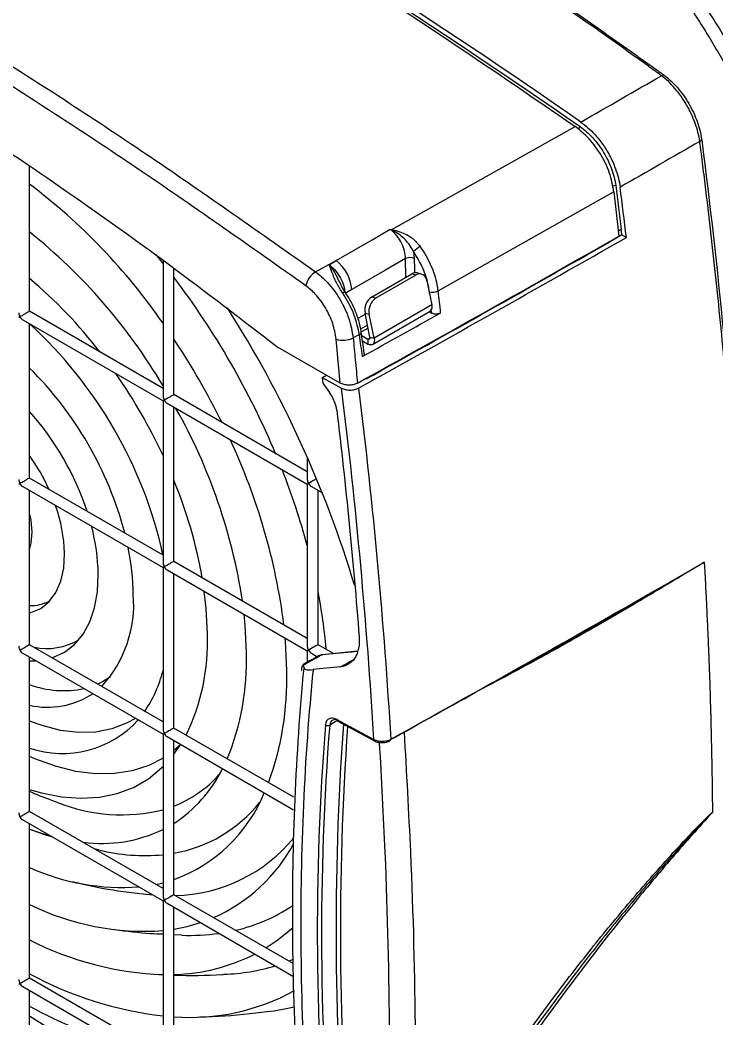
# Model space of a CAD drawing. Extents: x 14.8 to 109.8, y 1.6 to 86.6.
# Drawn here: x 73.528 to 76.94, y 64.996 to 69.885 of the extents above; entities that cross this region are included whole.
import ezdxf

# ---------------------------------------------------------------- set-up
doc = ezdxf.new("R2010")
doc.units = 0
doc.header["$MEASUREMENT"] = 0
doc.layers.add('OBJECT', color=7, linetype='CONTINUOUS')

msp = doc.modelspace()

# ---------------------------------------------------------------- linework, layer by layer
at = {"layer": 'OBJECT'}
for p, q in [((75.3513, 68.8588), (76.2488, 69.364)), ((76.2735, 69.3628), (76.2635, 69.3513)), ((73.575, 68.458), (73.575, 69.1683)), ((76.4391, 69.0433), (75.5763, 68.5572)), ((76.4478, 69.0749), (76.4324, 69.0713)), ((76.4391, 69.0433), (76.4633, 68.8264)), ((76.4599, 68.8566), (76.4751, 68.8591)), ((76.4751, 68.8591), (76.4606, 68.8507)), ((76.4366, 68.8087), (76.417, 68.7974)), ((76.4783, 68.8328), (76.4366, 68.8087)), ((76.4783, 68.8328), (76.5004, 68.8205)), ((75.4566, 68.7512), (75.4606, 68.7169)), ((74.2292, 68.6931), (74.1949, 68.7356)), ((74.2292, 68.7081), (74.2292, 68.0423)), ((74.9767, 68.6517), (75.0771, 68.707)), ((75.0428, 68.6866), (75.0771, 68.707)), ((75.4195, 68.6248), (75.4182, 68.7165)), ((74.2821, 68.0498), (74.2821, 68.6694)), ((75.2509, 68.5275), (75.4489, 68.6417)), ((75.2714, 68.522), (75.4694, 68.6363)), ((75.4489, 68.6417), (75.4694, 68.6363)), ((75.4959, 68.6406), (75.4754, 68.646)), ((75.5228, 68.6071), (75.5468, 68.4896)), ((75.1547, 68.5644), (75.1218, 68.5454)), ((75.5354, 68.5452), (75.5345, 68.5539)), ((75.2714, 68.522), (75.2509, 68.5275)), ((74.2292, 68.0803), (73.575, 68.458)), ((75.2557, 68.2956), (75.5386, 68.4589)), ((75.5468, 68.4896), (75.264, 68.3263)), ((75.5343, 68.4564), (75.546, 68.4496)), ((75.546, 68.4496), (75.5442, 68.4656)), ((73.5421, 68.4159), (74.2292, 68.0192)), ((75.2207, 68.4429), (75.1846, 68.4232)), ((75.2194, 68.4493), (75.2399, 68.4438)), ((75.2435, 68.3318), (75.2194, 68.4493)), ((75.264, 68.3263), (75.2399, 68.4438)), ((73.575, 67.6414), (73.575, 68.3969)), ((75.2316, 68.3897), (75.1978, 68.3701)), ((75.2344, 68.3761), (75.2014, 68.357)), ((75.0982, 68.1067), (75.0779, 68.3216)), ((75.1915, 68.3442), (75.1611, 68.3275)), ((75.2032, 68.3396), (75.2332, 68.3223)), ((75.2071, 68.3129), (75.2332, 68.2978)), ((75.2332, 68.3223), (75.2438, 68.3284)), ((75.2332, 68.3223), (75.2332, 68.2978)), ((75.2435, 68.3318), (75.264, 68.3263)), ((75.0982, 68.1067), (74.7931, 68.2813)), ((75.0087, 68.1333), (75.0118, 68.1066)), ((75.0087, 68.1333), (75.1044, 68.0817)), ((75.2243, 68.1266), (75.2218, 68.128)), ((74.2292, 68.0192), (74.2292, 67.2258)), ((74.9363, 67.6721), (74.2821, 68.0498)), ((74.2492, 68.0077), (74.9363, 67.611)), ((74.2821, 67.2332), (74.2821, 67.9887)), ((74.9363, 67.7432), (74.9363, 67.6341)), ((74.2292, 67.2638), (73.575, 67.6414)), ((73.5421, 67.5993), (74.2292, 67.2027)), ((73.575, 66.8249), (73.575, 67.5803)), ((74.9363, 67.611), (74.9363, 66.8176)), ((74.9563, 67.5995), (75.0101, 67.5684)), ((74.9892, 66.825), (74.9892, 67.5804)), ((74.9363, 66.8556), (74.2821, 67.2332)), ((74.2292, 67.2027), (74.2292, 66.4092)), ((74.2492, 67.1911), (74.9363, 66.7945)), ((74.2821, 66.4167), (74.2821, 67.1721)), ((74.2292, 66.4472), (73.575, 66.8249)), ((74.9363, 66.7945), (74.9363, 66.7387)), ((75.0653, 66.7811), (74.9892, 66.825)), ((75.1831, 66.7926), (75.0102, 66.7757)), ((73.5421, 66.7828), (74.2292, 66.3861)), ((73.575, 66.0083), (73.575, 66.7638)), ((73.575, 66.7466), (73.6047, 66.7466)), ((74.9563, 66.7829), (74.9852, 66.7662)), ((75.0065, 66.7745), (74.992, 66.7697)), ((74.9162, 66.7235), (74.9206, 66.7099)), ((75.0867, 66.4545), (75.0464, 66.4312)), ((75.0803, 66.4585), (75.2625, 66.3604)), ((75.0834, 66.4517), (75.2657, 66.3536)), ((74.8702, 66.0772), (74.2821, 66.4167)), ((74.2292, 66.3861), (74.2292, 65.5927)), ((74.2492, 66.3746), (74.8693, 66.0166)), ((74.2821, 65.6001), (74.2821, 66.3556)), ((74.2292, 65.6307), (73.575, 66.0083)), ((73.5421, 65.9662), (74.2292, 65.5696)), ((73.575, 65.1918), (73.575, 65.9472)), ((73.8898, 65.8266), (73.9136, 65.821)), ((74.1942, 65.6509), (74.2292, 65.659)), ((74.2292, 65.5696), (74.2292, 64.7761)), ((74.8672, 65.2624), (74.2821, 65.6001)), ((74.2492, 65.558), (74.8691, 65.2002)), ((74.2821, 64.7836), (74.2821, 65.539)), ((74.2821, 65.4051), (74.3199, 65.4033)), ((74.8677, 65.2827), (74.8466, 65.2743)), ((74.2292, 64.8141), (73.575, 65.1918)), ((74.1991, 65.2105), (74.2292, 65.2092)), ((73.5421, 65.1497), (74.2292, 64.753)), ((73.575, 64.5475), (73.575, 65.1307)), ((73.6594, 64.9517), (73.575, 65.0056))]:
    msp.add_line(p, q, dxfattribs=at)
at = {"layer": 'OBJECT', "flags": 128}
for points in [[(75.0771, 68.707), (75.2539, 68.809), (75.3424, 68.8601)], [(75.4182, 68.7165), (75.3163, 68.6577), (75.1547, 68.5644)], [(75.4606, 68.7169), (75.4613, 68.6667), (75.4616, 68.6459)], [(75.1221, 68.5519), (75.1221, 68.5519), (75.1221, 68.5518)], [(75.1915, 68.3442), (75.1953, 68.3469), (75.1982, 68.3497), (75.2001, 68.3527), (75.2007, 68.3557), (75.2007, 68.357)], [(75.2435, 68.3318), (75.2438, 68.3288), (75.2436, 68.3262), (75.2429, 68.3239), (75.2416, 68.3222), (75.24, 68.3212), (75.2379, 68.3209), (75.2356, 68.3212), (75.2332, 68.3223)], [(75.264, 68.3263), (75.265, 68.3174), (75.2644, 68.3094), (75.2622, 68.3027), (75.2585, 68.2976), (75.2534, 68.2945), (75.2473, 68.2935), (75.2405, 68.2946), (75.2332, 68.2978)], [(75.0087, 68.1333), (75.0226, 68.141), (75.0306, 68.1454)], [(75.0118, 68.1066), (75.0161, 68.1007), (75.045, 68.0609)], [(73.588, 67.3758), (73.5826, 67.4345), (73.575, 67.4699)], [(73.575, 67.2903), (73.5837, 67.3226), (73.588, 67.3758)], [(73.575, 66.9803), (73.5813, 66.9819), (73.6298, 67.0029), (73.671, 67.0362), (73.7041, 67.0809), (73.728, 67.1361), (73.7424, 67.2004), (73.7467, 67.2721)], [(73.6861, 66.7607), (73.6889, 66.7616), (73.7457, 66.7877), (73.7953, 66.8259), (73.837, 66.8757), (73.8699, 66.9361), (73.8936, 67.0061), (73.9077, 67.0846), (73.9118, 67.1702)], [(74.4469, 66.8786), (74.4408, 67.002), (74.4315, 67.0859)], [(74.6382, 66.7869), (74.632, 66.9199), (74.6269, 66.9741)], [(74.8356, 66.6983), (74.8293, 66.8415), (74.8279, 66.8576)], [(75.1827, 66.7918), (75.1524, 66.7888), (75.0065, 66.7745)], [(75.0065, 66.7745), (75.0086, 66.7754), (75.0102, 66.7757)], [(75.0996, 66.7169), (74.9795, 66.7042), (74.9649, 66.7027)], [(73.9723, 66.6682), (73.9322, 66.643), (73.9094, 66.6318)], [(74.0941, 66.4641), (74.0509, 66.4399), (73.978, 66.4122), (73.8992, 66.3971), (73.8153, 66.3948), (73.7273, 66.4053), (73.6361, 66.4284), (73.575, 66.4503)], [(74.3164, 66.3364), (74.303, 66.324), (74.2821, 66.3063)], [(74.2821, 66.2873), (74.2826, 66.2879), (74.3152, 66.3346)], [(74.2292, 66.269), (74.1602, 66.2336), (74.0786, 66.207), (73.9913, 66.1932), (73.8989, 66.1923), (73.8025, 66.2043), (73.7029, 66.229), (73.601, 66.2664), (73.575, 66.2778)], [(73.575, 66.1161), (73.6328, 66.0993), (73.7316, 66.0795), (73.827, 66.0723), (73.9181, 66.0777), (74.004, 66.0956), (74.0842, 66.1259), (74.1577, 66.1684), (74.2241, 66.2225), (74.2292, 66.2275)], [(73.575, 65.9209), (73.5897, 65.9155), (73.679, 65.8872)], [(74.1806, 65.5976), (74.1448, 65.6007), (74.118, 65.6038)], [(74.7335, 65.3396), (74.7871, 65.3752), (74.8653, 65.4385)]]:
    msp.add_lwpolyline(points, dxfattribs=at)
at = {"layer": 'OBJECT'}
for centre, radius, start, end in [((76.6817, 69.5974), 0.0178, 79.6001, 122.1996), ((76.8541, 69.3041), 0.0149, 293.4888, 352.0548), ((71.7942, 66.7167), 2.9598, 34.6443, 53.0099), ((71.8448, 66.6851), 2.7688, 30.553, 51.3258), ((75.5895, 68.8123), 0.2426, 168.958, 169.5398), ((22.1161, 163.9875), 109.5867, 298.962519, 299.731012), ((22.1379, 163.9299), 109.5495, 298.963387, 299.751368), ((22.1265, 163.9255), 109.53, 298.997967, 299.713771), ((75.5752, 68.6245), 0.1736, 119.3915, 133.0954), ((74.959, 68.5503), 0.1961, 4.1192, 53.0063), ((75.4398, 68.6732), 0.0484, 64.5813, 116.5853), ((75.0319, 68.5629), 0.1046, 121.8899, 168.82), ((72.1034, 66.8638), 2.2901, 37.5349, 50.0163), ((71.1129, 66.22), 3.9785, 22.7153, 37.1939), ((75.4672, 68.6128), 0.0342, 76.0957, 122.3108), ((75.4871, 68.6053), 0.0357, 2.8757, 119.8395), ((75.1271, 68.5258), 0.0266, 100.9122, 129.2451), ((75.5513, 68.6066), 0.0553, 252.3435, 296.9077), ((75.2941, 68.4647), 0.0762, 124.5344, 191.6306), ((75.3146, 68.4592), 0.0762, 124.5343, 191.6307), ((69.9736, 65.5562), 5.4232, 16.6834, 32.5586), ((75.5206, 68.4802), 0.0279, 310.1635, 19.8337), ((21.7333, 164.7605), 110.3458, 298.986118, 299.212883), ((72.1186, 66.8005), 2.1607, 12.3823, 47.6443), ((71.3118, 66.3348), 3.574, 26.2116, 33.7891), ((75.1121, 68.4295), 0.1131, 252.4064, 295.6873), ((72.3233, 66.9188), 1.7771, 14.7791, 45.2218), ((71.7803, 66.6053), 2.7041, 25.0898, 34.9115), ((72.5383, 67.0429), 1.389, 18.2788, 41.7224), ((71.8679, 66.6165), 2.7831, 8.7288, 29.3949), ((71.8013, 66.5376), 3.0446, 7.2496, 25.0581), ((72.7615, 67.1717), 0.9988, 24.5379, 35.4641), ((71.4941, 66.3727), 3.5678, 15.244, 21.535), ((72.1544, 66.7525), 2.302, 10.017, 22.4351), ((73.0041, 67.2531), 0.7428, 1.4601, 19.9753), ((72.9179, 67.1502), 0.9941, 1.1491, 14.8466), ((72.8423, 67.0493), 1.2415, 0.9767, 11.7254), ((22.2995, 162.1845), 109.5256, 298.967966, 299.890965), ((73.577, 67.2293), 0.2132, 269.4602, 297.1348), ((73.4875, 67.0234), 0.598, 317.6302, 4.5151), ((72.2268, 66.5455), 2.8144, 5.2845, 11.023), ((73.6581, 67.1198), 0.3137, 258.8029, 300.4811), ((73.3989, 66.8393), 1.0488, 334.1355, 2.148), ((73.3761, 66.7464), 1.2628, 337.6207, 1.8382), ((73.6039, 66.8594), 0.6461, 325.8585, 345.4082), ((73.3622, 66.6559), 1.474, 339.8744, 1.6483), ((73.7442, 67.0983), 0.4985, 250.1598, 281.345), ((21.7894, 163.073), 110.551, 298.96985, 299.239839), ((73.6624, 66.926), 0.4074, 257.618, 303.1346), ((73.7365, 66.7915), 0.5, 251.1519, 317.905), ((75.0873, 66.4576), 0.00704, 172.0027, 236.8149), ((75.0368, 66.4505), 0.0216, 238.9259, 296.5219), ((89.1097, 65.4305), 14.0324, 175.8927, 185.05405), ((89.1228, 65.4308), 14.0243, 175.93665, 185.05298), ((75.2695, 66.3595), 0.00699, 171.8324, 238.3693), ((75.3378, 66.36), 0.0074, 301.2952, 12.0103), ((73.9121, 66.5194), 0.6794, 303.0004, 333.64), ((74.0629, 66.5891), 0.5967, 291.5622, 317.8187), ((74.0261, 66.3862), 0.756, 289.7977, 337.7212), ((74.0263, 66.8319), 0.8406, 247.9874, 283.9692), ((74.1663, 66.4781), 0.6847, 279.7374, 321.7306), ((73.9272, 66.5484), 0.6974, 262.6173, 295.6641), ((74.2705, 66.3726), 0.7769, 271.4057, 320.5833), ((74.1414, 66.7417), 0.9498, 256.2266, 275.304), ((74.142, 66.2443), 0.8275, 293.8805, 331.7091), ((74.0319, 66.7571), 1.1216, 245.9599, 274.0026), ((74.1382, 66.6996), 1.2784, 243.8631, 274.0837), ((74.3972, 66.2416), 0.8372, 282.9301, 303.7847), ((74.1489, 66.2627), 0.8419, 279.1066, 288.2975), ((74.2899, 66.7841), 1.577, 243.043, 267.7935), ((74.3628, 66.4355), 1.0346, 267.7451, 277.8742), ((74.2575, 66.143), 0.9344, 271.5076, 296.869), ((74.4884, 66.2363), 1.027, 272.2618, 286.498), ((74.442, 66.8255), 1.8314, 241.7435, 263.3265), ((74.3637, 66.0575), 1.0583, 265.5783, 298.8025), ((74.6794, 67.0559), 2.2865, 241.1173, 253.9124), ((74.6129, 66.1234), 1.1032, 276.5935, 283.6763)]:
    msp.add_arc(centre, radius, start, end, dxfattribs=at)
for centre, major_axis, ratio, start_param, end_param in [((73.6443, 46.5394), (-15.3979, 25.7497), 0.587369, 5.366576, 5.46583), ((73.555, 68.4464), (0.02, 0.0115), 0.00007, 0.000041, 1.2597), ((73.5421, 68.439), (-0.0141, 0.0245), 0.577335, 0.785358, 1.570756), ((73.5421, 68.439), (0.02, 0.0115), 0.00007, 2.356154, 3.141552), ((73.5421, 68.439), (0.02, 0.0115), 0.00007, 0.000041, 2.356154), ((73.5421, 68.439), (-0.0141, 0.0245), 0.577335, 1.570756, 2.356235), ((74.2492, 68.0307), (-0.0141, 0.0245), 0.577335, 0.785358, 1.570756), ((74.2492, 68.0307), (0.02, 0.0115), 0.00007, 2.356154, 3.141552), ((74.2492, 68.0307), (0.02, 0.0115), 0.00007, 0.000041, 2.356154), ((74.2492, 68.0307), (-0.0141, 0.0245), 0.577335, 1.570756, 2.356235), ((74.2621, 68.0382), (0.02, 0.0115), 0.00007, 0.000041, 1.2597), ((73.5421, 67.6224), (-0.0141, 0.0245), 0.577335, 0.785358, 1.570756), ((73.5421, 67.6224), (0.02, 0.0115), 0.00007, 0.000041, 2.356154), ((73.555, 67.6299), (0.02, 0.0115), 0.00007, 0.000041, 1.2597), ((74.9563, 67.6225), (-0.0141, 0.0245), 0.577335, 0.785358, 1.570756), ((74.9563, 67.6225), (0.02, 0.0115), 0.00007, 6.283145, 8.639339), ((74.9692, 67.63), (0.02, 0.0115), 0.00007, 0.885575, 1.2597), ((73.5421, 67.6224), (0.02, 0.0115), 0.00007, 2.356154, 3.141552), ((73.5421, 67.6224), (-0.0141, 0.0245), 0.577335, 1.570756, 2.356235), ((74.9563, 67.6225), (0.02, 0.0115), 0.00007, 2.356154, 3.141552), ((74.9563, 67.6225), (-0.0141, 0.0245), 0.577335, 1.570756, 2.356235), ((74.2621, 67.2217), (0.02, 0.0115), 0.00007, 0.000041, 1.2597), ((74.2492, 67.2142), (-0.0141, 0.0245), 0.577335, 0.785358, 1.570756), ((74.2492, 67.2142), (0.02, 0.0115), 0.00007, 2.356154, 3.141552), ((74.2492, 67.2142), (0.02, 0.0115), 0.00007, 0.000041, 2.356154), ((74.2492, 67.2142), (-0.0141, 0.0245), 0.577335, 1.570756, 2.356235), ((73.5421, 66.8059), (-0.0141, 0.0245), 0.577335, 0.785358, 1.570756), ((73.5421, 66.8059), (0.02, 0.0115), 0.00007, 0.000041, 2.356154), ((73.5421, 66.8059), (-0.0141, 0.0245), 0.577335, 1.570756, 2.356235), ((73.555, 66.8133), (0.02, 0.0115), 0.00007, 0.000041, 1.2597), ((74.9563, 66.806), (-0.0141, 0.0245), 0.577335, 0.785358, 1.570756), ((74.9563, 66.806), (0.02, 0.0115), 0.00007, 2.356154, 3.141552), ((74.9563, 66.806), (0.02, 0.0115), 0.00007, 6.283145, 8.639339), ((74.9563, 66.806), (-0.0141, 0.0245), 0.577335, 1.570756, 2.356235), ((74.9692, 66.8135), (0.02, 0.0115), 0.00007, 6.283145, 7.542885), ((75.0803, 66.3973), (-0.0395, 0.0638), 0.597167, 5.479153, 6.963339), ((75.0906, 66.4036), (-0.032, 0.0508), 0.601985, 5.474068, 6.958254), ((74.2492, 66.3977), (-0.0141, 0.0245), 0.577335, 0.785358, 1.570756), ((74.2492, 66.3977), (0.02, 0.0115), 0.00007, 0.000041, 2.356154), ((74.2621, 66.4051), (0.02, 0.0115), 0.00007, 0.000041, 1.2597), ((85.7524, 59.6183), (-7.7541, 12.5096), 0.597167, 0.680153, 0.869416), ((85.7626, 59.6246), (-7.7466, 12.4966), 0.597187, 0.680133, 0.869395), ((74.2492, 66.3977), (0.02, 0.0115), 0.00007, 2.356154, 3.141552), ((74.2492, 66.3977), (-0.0141, 0.0245), 0.577335, 1.570756, 2.356235), ((73.555, 65.9968), (0.02, 0.0115), 0.00007, 0.000041, 1.2597), ((73.5421, 65.9893), (-0.0141, 0.0245), 0.577335, 0.785358, 1.570756), ((73.5421, 65.9893), (0.02, 0.0115), 0.00007, 0.000041, 2.356154), ((73.5421, 65.9893), (-0.0141, 0.0245), 0.577335, 1.570756, 2.356235), ((74.2492, 65.5811), (-0.0141, 0.0245), 0.577335, 0.785358, 1.570756), ((74.2492, 65.5811), (0.02, 0.0115), 0.00007, 2.356154, 3.141552), ((74.2492, 65.5811), (0.02, 0.0115), 0.00007, 0.000041, 2.356154), ((74.2492, 65.5811), (-0.0141, 0.0245), 0.577335, 1.570756, 2.356235), ((74.2621, 65.5886), (0.02, 0.0115), 0.00007, 0.000041, 1.2597), ((73.5421, 65.1728), (-0.0141, 0.0245), 0.577335, 0.785358, 1.570756), ((73.5421, 65.1728), (0.02, 0.0115), 0.00007, 0.000041, 2.356154), ((73.555, 65.1802), (0.02, 0.0115), 0.00007, 0.000041, 1.2597), ((73.5421, 65.1728), (0.02, 0.0115), 0.00007, 2.356154, 3.141552), ((73.5421, 65.1728), (-0.0141, 0.0245), 0.577335, 1.570756, 2.356235), ((73.0059, 52.4143), (-7.692, 12.8789), 0.56723, 5.400928, 5.577968), ((72.5899, 52.1744), (-7.2919, 13.0925), 0.587367, 5.418387, 5.595426), ((72.6005, 52.1803), (-7.2994, 13.1055), 0.587357, 5.418377, 5.595417)]:
    msp.add_ellipse(centre, major_axis=major_axis, ratio=ratio, start_param=start_param, end_param=end_param, dxfattribs=at)
for points, knots in [([(69.8371, 71.6187), (70.1305, 71.4865), (70.7179, 71.2219), (71.6009, 70.7698), (72.4834, 70.2786), (73.3398, 69.7594), (74.1718, 69.2194), (74.7082, 68.841), (74.9767, 68.6517)], [0, 0, 0, 0, 0.171879, 0.344058, 0.51475, 0.685735, 0.842753, 1, 1, 1, 1]), ([(74.9293, 68.5831), (74.6618, 68.7718), (74.1264, 69.1495), (73.2965, 69.6881), (72.4414, 70.2066), (71.5611, 70.6966), (70.6793, 71.1482), (70.093, 71.4123), (69.7996, 71.5445)], [0, 0, 0, 0, 0.157018, 0.314265, 0.484956, 0.655942, 0.827821, 1, 1, 1, 1]), ([(75.8069, 71.1922), (75.8151, 71.1852), (75.8316, 71.1712), (75.8562, 71.1498), (75.8808, 71.1282), (75.9053, 71.1064), (75.9297, 71.0844), (75.9541, 71.0621), (75.9784, 71.0396), (76.0026, 71.0168), (76.0268, 70.9939), (76.0509, 70.9707), (76.0749, 70.9473), (76.0989, 70.9237), (76.1227, 70.8998), (76.1465, 70.8758), (76.1702, 70.8515), (76.1938, 70.827), (76.2173, 70.8023), (76.2407, 70.7775), (76.264, 70.7524), (76.2872, 70.7271), (76.3103, 70.7016), (76.3334, 70.6759), (76.3563, 70.6501), (76.3791, 70.624), (76.4018, 70.5977), (76.4244, 70.5713), (76.4469, 70.5447), (76.4692, 70.5179), (76.4915, 70.4909), (76.5136, 70.4638), (76.5356, 70.4364), (76.5575, 70.4089), (76.5793, 70.3813), (76.6009, 70.3535), (76.6224, 70.3255), (76.6438, 70.2973), (76.6651, 70.269), (76.6862, 70.2405), (76.7072, 70.2119), (76.728, 70.1831), (76.7487, 70.1542), (76.7693, 70.1252), (76.7897, 70.096), (76.81, 70.0666), (76.8301, 70.0371), (76.8543, 70.0014), (76.8966, 69.9368), (76.9707, 69.82), (77.0703, 69.6527), (77.1727, 69.4664), (77.2491, 69.3161), (77.302, 69.2062), (77.3384, 69.128), (77.3729, 69.0509), (77.4057, 68.9751), (77.4368, 68.9006), (77.4662, 68.8275), (77.494, 68.7558), (77.5202, 68.6855), (77.545, 68.6167), (77.5605, 68.5713), (77.5682, 68.5489)], [0, 0, 0, 0, 0.010885, 0.02177, 0.032656, 0.043541, 0.054426, 0.065311, 0.076196, 0.087082, 0.097967, 0.108852, 0.119737, 0.130622, 0.141508, 0.152393, 0.163278, 0.174163, 0.185048, 0.195933, 0.206819, 0.217704, 0.228589, 0.239474, 0.250359, 0.261244, 0.27213, 0.283015, 0.2939, 0.304785, 0.31567, 0.326555, 0.33744, 0.348326, 0.359211, 0.370096, 0.380981, 0.391866, 0.402751, 0.413636, 0.424521, 0.435407, 0.446292, 0.457177, 0.468062, 0.478947, 0.489832, 0.500717, 0.518358, 0.560412, 0.626874, 0.695576, 0.753854, 0.780728, 0.8071, 0.83297, 0.858337, 0.883203, 0.907566, 0.931428, 0.954787, 0.977645, 1, 1, 1, 1]), ([(77.5035, 68.4882), (77.4995, 68.5005), (77.4915, 68.5252), (77.479, 68.5624), (77.4662, 68.5999), (77.453, 68.6378), (77.4394, 68.6759), (77.4254, 68.7144), (77.411, 68.7532), (77.3963, 68.7923), (77.3811, 68.8316), (77.3655, 68.8712), (77.3495, 68.9111), (77.333, 68.9513), (77.3162, 68.9917), (77.2989, 69.0324), (77.2811, 69.0733), (77.263, 69.1145), (77.2444, 69.1558), (77.2253, 69.1974), (77.1851, 69.2834), (77.116, 69.4247), (77.0327, 69.5818), (76.9596, 69.7111), (76.912, 69.7926), (76.8693, 69.8622), (76.8321, 69.9201), (76.8016, 69.9654), (76.77, 70.011), (76.7293, 70.0686), (76.6716, 70.1479), (76.6065, 70.2339), (76.519, 70.3457), (76.4097, 70.4782), (76.3015, 70.6007), (76.2213, 70.6874), (76.1676, 70.7439), (76.1133, 70.7995), (76.0584, 70.8543), (76.0029, 70.9081), (75.9469, 70.961), (75.8903, 71.0129), (75.8333, 71.0637), (75.7758, 71.1136), (75.7372, 71.1459), (75.7178, 71.162)], [0, 0, 0, 0, 0.012038, 0.02418, 0.036425, 0.048774, 0.061225, 0.073778, 0.086433, 0.09919, 0.112047, 0.125006, 0.138064, 0.151222, 0.16448, 0.177836, 0.191291, 0.204843, 0.218493, 0.232239, 0.246081, 0.304039, 0.373495, 0.405327, 0.437053, 0.458042, 0.478512, 0.498868, 0.507158, 0.528357, 0.562429, 0.595806, 0.626125, 0.691572, 0.753167, 0.777504, 0.801919, 0.826413, 0.850984, 0.875632, 0.900357, 0.925156, 0.950031, 0.974979, 1, 1, 1, 1]), ([(69.9126, 71.0988), (69.9296, 71.0925), (70.1241, 71.0196), (70.4974, 70.87), (71.034, 70.6311), (71.5724, 70.3672), (72.1116, 70.0787), (72.6509, 69.7662), (73.1896, 69.4302), (73.7268, 69.0705), (74.262, 68.6898), (74.6161, 68.4175), (74.7931, 68.2813)], [0, 0, 0, 0, 0.010564, 0.120488, 0.230452, 0.340376, 0.4503, 0.560264, 0.670188, 0.780112, 0.890076, 1, 1, 1, 1]), ([(76.6722, 69.6125), (76.667, 69.6165), (76.6615, 69.6203), (76.6508, 69.6281), (76.6347, 69.6397), (76.5971, 69.6668), (76.5218, 69.7208), (76.4573, 69.7667), (76.3282, 69.8582), (76.242, 69.9186), (75.9835, 70.098), (75.811, 70.2152), (75.2927, 70.5596), (74.9462, 70.7798), (74.5992, 70.99)], [0, 0, 0, 0, 0.007813, 0.007813, 0.015625, 0.03125, 0.0625, 0.125, 0.125, 0.25, 0.25, 0.5, 0.5, 1, 1, 1, 1]), ([(74.6047, 70.9924), (74.9514, 70.7827), (75.2981, 70.5634), (75.817, 70.22), (75.9899, 70.1031), (76.2489, 69.9242), (76.3351, 69.8639), (76.4645, 69.7726), (76.5291, 69.7267), (76.6045, 69.6728), (76.6421, 69.6458), (76.661, 69.6322), (76.6704, 69.6255), (76.6744, 69.6226), (76.6771, 69.6206), (76.6785, 69.6197), (76.6798, 69.6187)], [0, 0, 0, 0, 0.5, 0.5, 0.75, 0.75, 0.875, 0.875, 0.9375, 0.96875, 0.984375, 0.992188, 0.996094, 0.998047, 0.998047, 1, 1, 1, 1]), ([(74.1063, 70.735), (74.3722, 70.5766), (74.863, 70.2842), (75.5775, 69.8246), (76.025, 69.5176), (76.2488, 69.364)], [0, 0, 0, 0, 0.371392, 0.685542, 1, 1, 1, 1]), ([(76.86, 69.2904), (76.858, 69.305), (76.855, 69.3197), (76.8475, 69.3497), (76.8427, 69.3651), (76.8317, 69.3955), (76.8254, 69.4106), (76.8149, 69.433), (76.8112, 69.4404), (76.8035, 69.4552), (76.7994, 69.4625), (76.7867, 69.4842), (76.7777, 69.4981), (76.7587, 69.5248), (76.7486, 69.5377), (76.7171, 69.5743), (76.6951, 69.5951), (76.6722, 69.6125)], [0, 0, 0, 0, 0.125, 0.125, 0.25, 0.25, 0.375, 0.375, 0.4375, 0.4375, 0.5, 0.5, 0.625, 0.625, 0.75, 0.75, 1, 1, 1, 1]), ([(76.6798, 69.6187), (76.6798, 69.6187), (76.6798, 69.6187), (76.6798, 69.6187), (76.6815, 69.6175), (76.6832, 69.6162), (76.6849, 69.615)], [-0.00000006, -0.00000006, -0.00000006, -0.00000006, 0, 0, 0, 0.0001812267, 0.0001812267, 0.0001812267, 0.0001812267]), ([(76.6849, 69.615), (76.7079, 69.5979), (76.7297, 69.5774), (76.7606, 69.5419), (76.7704, 69.5294), (76.7889, 69.5036), (76.7977, 69.4901), (76.8141, 69.4622), (76.8217, 69.4478), (76.8353, 69.4189), (76.8414, 69.4043), (76.852, 69.3748), (76.8566, 69.3599), (76.864, 69.3307), (76.8668, 69.3163), (76.8688, 69.302)], [0, 0, 0, 0, 0.25, 0.25, 0.375, 0.375, 0.5, 0.5, 0.625, 0.625, 0.75, 0.75, 0.875, 0.875, 1, 1, 1, 1]), ([(76.2765, 69.3854), (76.3005, 69.3687), (76.3234, 69.3483), (76.3561, 69.3124), (76.3665, 69.2997), (76.3861, 69.2734), (76.3954, 69.2596), (76.4084, 69.2381), (76.4126, 69.2308), (76.4205, 69.2162), (76.4243, 69.2088), (76.435, 69.1865), (76.4414, 69.1715), (76.4525, 69.1411), (76.4572, 69.1258), (76.4648, 69.0958), (76.4676, 69.0809), (76.4695, 69.0663)], [0, 0, 0, 0, 0.25, 0.25, 0.375, 0.375, 0.5, 0.5, 0.5625, 0.5625, 0.625, 0.625, 0.75, 0.75, 0.875, 0.875, 1, 1, 1, 1]), ([(76.4391, 69.0433), (76.4331, 69.0748), (76.4212, 69.1377), (76.3737, 69.2328), (76.3141, 69.3122), (76.2692, 69.3478), (76.2488, 69.364)], [0, 0, 0, 0, 0.261176, 0.522354, 0.783516, 1, 1, 1, 1]), ([(76.2735, 69.3628), (76.295, 69.3478), (76.316, 69.3291), (76.3551, 69.2862), (76.3731, 69.262), (76.4043, 69.2105), (76.4174, 69.1833), (76.4375, 69.1285), (76.4444, 69.1011), (76.4478, 69.0749)], [3.300798, 3.300798, 3.300798, 3.300798, 3.623137, 3.623137, 3.945477, 3.945477, 4.267816, 4.267816, 4.590155, 4.590155, 4.590155, 4.590155]), ([(77.0413, 67.413), (77.0387, 67.4514), (77.0363, 67.4899), (77.0312, 67.5671), (77.0233, 67.6829), (77.0146, 67.7991), (76.9961, 68.0319), (76.9824, 68.1878), (76.9522, 68.5008), (76.9357, 68.6579), (76.9088, 68.8945), (76.8996, 68.9735), (76.8851, 69.0922), (76.8778, 69.1516), (76.869, 69.221), (76.8645, 69.2557), (76.8626, 69.2706), (76.8613, 69.2805), (76.8607, 69.2855), (76.86, 69.2904)], [0, 0, 0, 0, 0.0625, 0.0625, 0.125, 0.25, 0.25, 0.5, 0.5, 0.75, 0.75, 0.875, 0.875, 0.9375, 0.96875, 0.984375, 0.992187, 0.992187, 1, 1, 1, 1]), ([(76.8688, 69.302), (76.869, 69.3009), (76.8691, 69.2997), (76.8693, 69.2986), (76.8693, 69.2986), (76.8693, 69.2986), (76.8693, 69.2986)], [0, 0, 0, 0, 0.0001000617, 0.0001000617, 0.0001000617, 0.0001001217, 0.0001001217, 0.0001001217, 0.0001001217]), ([(76.8693, 69.2986), (76.9104, 68.9808), (76.946, 68.665), (76.9909, 68.1952), (77.0044, 68.0392), (77.0226, 67.8063), (77.0283, 67.7287), (77.0363, 67.6127), (77.0389, 67.5741), (77.0439, 67.4969), (77.0462, 67.4583), (77.0487, 67.4199)], [0, 0, 0, 0, 0.5, 0.5, 0.75, 0.75, 0.875, 0.875, 0.9375, 0.9375, 1, 1, 1, 1]), ([(75.3424, 68.8601), (75.3425, 68.8601), (75.3455, 68.8596), (75.3485, 68.8592), (75.3513, 68.8588)], [0, 0, 0, 0, 0.042902, 1, 1, 1, 1]), ([(75.4182, 68.7165), (75.4171, 68.7288), (75.4149, 68.7534), (75.3993, 68.793), (75.3766, 68.8288), (75.3559, 68.85), (75.3443, 68.8587), (75.3424, 68.8601)], [0, 0, 0, 0, 0.238533, 0.477063, 0.715568, 0.954034, 1, 1, 1, 1]), ([(75.3509, 68.8564), (75.3488, 68.8573), (75.3461, 68.8585), (75.3433, 68.8597), (75.3425, 68.86), (75.3424, 68.8601)], [0, 0, 0, 0, 0.735219, 0.953666, 1, 1, 1, 1]), ([(75.4566, 68.7512), (75.4494, 68.764), (75.431, 68.7962), (75.3929, 68.8326), (75.3624, 68.8498), (75.3509, 68.8564)], [0, 0, 0, 0, 0.28791, 0.730283, 1, 1, 1, 1]), ([(75.3513, 68.8588), (75.3642, 68.8555), (75.4002, 68.8463), (75.451, 68.8211), (75.4783, 68.7893), (75.49, 68.7757)], [0, 0, 0, 0, 0.242075, 0.675295, 1, 1, 1, 1]), ([(75.5345, 68.5539), (75.5331, 68.5635), (75.5279, 68.6008), (75.5062, 68.6707), (75.4731, 68.7244), (75.4566, 68.7512)], [0, 0, 0, 0, 0.147371, 0.573685, 1, 1, 1, 1]), ([(75.49, 68.7757), (75.5083, 68.746), (75.5449, 68.6865), (75.5689, 68.6092), (75.5748, 68.5679), (75.5763, 68.5572)], [0, 0, 0, 0, 0.426316, 0.85263, 1, 1, 1, 1]), ([(74.9767, 68.6517), (74.9967, 68.6352), (75.0407, 68.5989), (75.0986, 68.5186), (75.1445, 68.4226), (75.1556, 68.3592), (75.1611, 68.3275)], [0, 0, 0, 0, 0.216944, 0.477898, 0.738961, 1, 1, 1, 1]), ([(75.1103, 68.5464), (75.1007, 68.5617), (75.0783, 68.5978), (75.058, 68.646), (75.0473, 68.6751), (75.0428, 68.6864), (75.0428, 68.6866)], [0, 0, 0, 0, 0.302737, 0.709119, 0.997003, 1, 1, 1, 1]), ([(75.0428, 68.6866), (75.0429, 68.6864), (75.0431, 68.6861), (75.044, 68.6852), (75.0463, 68.6825), (75.0553, 68.6713), (75.0729, 68.6459), (75.0864, 68.6172), (75.0942, 68.6006)], [0, 0, 0, 0, 0.004746, 0.014356, 0.042785, 0.128929, 0.497533, 1, 1, 1, 1]), ([(75.0428, 68.6866), (75.0445, 68.6853), (75.0561, 68.6767), (75.0769, 68.6559), (75.1003, 68.6206), (75.116, 68.5849), (75.1188, 68.5639), (75.12, 68.555)], [0, 0, 0, 0, 0.045105, 0.300459, 0.555855, 0.811277, 1, 1, 1, 1]), ([(75.1222, 68.552), (75.1214, 68.553), (75.1134, 68.5642), (75.1036, 68.5815), (75.0972, 68.5963), (75.0951, 68.6011)], [0, 0, 0, 0, 0.062975, 0.695202, 1, 1, 1, 1]), ([(75.0779, 68.3216), (75.0735, 68.3472), (75.0648, 68.3985), (75.0279, 68.4759), (74.9811, 68.5407), (74.9455, 68.5699), (74.9293, 68.5831)], [0, 0, 0, 0, 0.261052, 0.522109, 0.783053, 1, 1, 1, 1]), ([(75.2006, 68.357), (75.2006, 68.3572), (75.1988, 68.3754), (75.1892, 68.4136), (75.1686, 68.47), (75.1453, 68.5171), (75.1274, 68.5426), (75.1214, 68.5513)], [0, 0, 0, 0, 0.004472, 0.286552, 0.571336, 0.854026, 1, 1, 1, 1]), ([(75.5763, 68.5572), (75.5783, 68.5397), (75.5823, 68.5037), (75.5862, 68.4677), (75.5883, 68.4493)], [0, 0, 0, 0, 0.4873, 1, 1, 1, 1]), ([(75.1915, 68.3442), (75.1849, 68.3753), (75.1716, 68.4374), (75.1362, 68.5069), (75.1137, 68.5411), (75.1103, 68.5464)], [0, 0, 0, 0, 0.458301, 0.916593, 1, 1, 1, 1]), ([(75.5883, 68.4493), (75.5856, 68.4481), (75.5804, 68.4457), (75.5704, 68.4442), (75.5603, 68.4446), (75.5518, 68.4467), (75.5477, 68.4488), (75.546, 68.4496)], [0, 0, 0, 0, 0.21392, 0.427815, 0.642547, 0.859526, 1, 1, 1, 1]), ([(75.2154, 68.2508), (75.2129, 68.2705), (75.2083, 68.3058), (75.203, 68.3413), (75.2007, 68.3569)], [0, 0, 0, 0, 0.559153, 1, 1, 1, 1]), ([(75.1611, 68.3275), (75.1646, 68.2922), (75.1718, 68.2183), (75.1785, 68.1445), (75.1821, 68.106)], [0, 0, 0, 0, 0.4780565, 1, 1, 1, 1]), ([(75.2067, 68.2369), (75.2042, 68.2541), (75.1992, 68.2899), (75.1941, 68.3257), (75.1915, 68.3442)], [0, 0, 0, 0, 0.4823772, 1, 1, 1, 1]), ([(75.2156, 68.2508), (75.2156, 68.249), (75.2156, 68.2452), (75.212, 68.2403), (75.2082, 68.2379), (75.2067, 68.2369)], [0, 0, 0, 0, 0.3613265, 0.7406999, 1, 1, 1, 1]), ([(75.1821, 68.106), (75.1768, 68.1036), (75.1663, 68.0989), (75.1463, 68.096), (75.1261, 68.0969), (75.1095, 68.101), (75.1014, 68.1051), (75.0982, 68.1067)], [0, 0, 0, 0, 0.215667, 0.431323, 0.647447, 0.865485, 1, 1, 1, 1]), ([(75.1044, 68.0817), (75.11, 68.0787), (75.1165, 68.0764), (75.1271, 68.0739), (75.1308, 68.0733), (75.1382, 68.0725), (75.1421, 68.0723), (75.1497, 68.0723), (75.1535, 68.0725), (75.1609, 68.0733), (75.1647, 68.0739), (75.1752, 68.0763), (75.1818, 68.0788), (75.1873, 68.0818)], [0, 0, 0, 0, 0.25, 0.25, 0.375, 0.375, 0.5, 0.5, 0.625, 0.625, 0.75, 0.75, 1, 1, 1, 1]), ([(75.0805, 67.9746), (75.0788, 67.9889), (75.0749, 68.0035), (75.0657, 68.0258), (75.0622, 68.0331), (75.0542, 68.0473), (75.0498, 68.0542), (75.045, 68.0609)], [0, 0, 0, 0, 0.5, 0.5, 0.75, 0.75, 1, 1, 1, 1]), ([(76.8818, 67.2285), (76.8664, 67.2195), (76.8355, 67.2013), (76.8045, 67.1829), (76.7889, 67.1736)], [0, 0, 0, 0, 0.495547, 1, 1, 1, 1]), ([(76.7889, 67.1736), (76.7684, 67.1609), (76.7479, 67.1485), (76.7068, 67.1236), (76.6862, 67.1112), (76.6243, 67.0741), (76.5829, 67.0495), (76.4583, 66.976), (76.3747, 66.9276), (76.2065, 66.832), (76.1218, 66.7848), (75.9516, 66.692), (75.866, 66.6464), (75.7799, 66.6019)], [0, 0, 0, 0, 0.0625, 0.0625, 0.125, 0.125, 0.25, 0.25, 0.5, 0.5, 0.75, 0.75, 1, 1, 1, 1]), ([(75.7898, 66.6081), (75.9589, 66.6989), (76.1267, 66.7921), (76.3765, 66.9339), (76.4594, 66.9816), (76.5833, 67.0534), (76.6246, 67.0775), (76.6863, 67.1137), (76.7068, 67.1257), (76.7479, 67.1499), (76.7684, 67.162), (76.7888, 67.1743)], [0, 0, 0, 0, 0.5, 0.5, 0.75, 0.75, 0.875, 0.875, 0.9375, 0.9375, 1, 1, 1, 1]), ([(76.8857, 67.1571), (76.8857, 67.1571), (76.8867, 67.1377), (76.8894, 67.0881), (76.8937, 67.001), (76.8982, 66.9038), (76.9034, 66.7809), (76.9082, 66.6515), (76.9119, 66.5332), (76.914, 66.4562), (76.915, 66.417), (76.9155, 66.3964), (76.9157, 66.3903)], [0.0237699, 0.0237699, 0.0237699, 0.0237699, 0.0237952, 0.04759, 0.0849764, 0.131375, 0.1678241, 0.2374899, 0.2922153, 0.3154556, 0.3337149, 0.3412994, 0.3412994, 0.3412994, 0.3412994]), ([(75.1904, 66.8632), (75.192, 66.8429), (75.1911, 66.8242), (75.1861, 66.7984), (75.1838, 66.7901), (75.178, 66.775), (75.1746, 66.768), (75.1667, 66.7552), (75.1621, 66.7493), (75.152, 66.7389), (75.1465, 66.7345), (75.1286, 66.7232), (75.1148, 66.7185), (75.0996, 66.7169)], [0, 0, 0, 0, 0.25, 0.25, 0.375, 0.375, 0.5, 0.5, 0.625, 0.625, 0.75, 0.75, 1, 1, 1, 1]), ([(74.9918, 66.77), (74.9885, 66.7681), (74.9625, 66.7534), (74.9366, 66.7388), (74.9139, 66.726)], [0, 0, 0, 0, 0.128197, 1, 1, 1, 1]), ([(75.0065, 66.7745), (74.9996, 66.7706), (74.9927, 66.7667), (74.9859, 66.7629), (74.9735, 66.7559), (74.9611, 66.7489), (74.9488, 66.7419), (74.9379, 66.7358), (74.9271, 66.7297), (74.9162, 66.7235)], [0.000593125, 0.000593125, 0.000593125, 0.000593125, 0.001333584, 0.001333584, 0.001333584, 0.002667168, 0.002667168, 0.002667168, 0.003839763, 0.003839763, 0.003839763, 0.003839763]), ([(75.0996, 66.7169), (75.1032, 66.7189), (75.1195, 66.7279), (75.1405, 66.7395), (75.1579, 66.7492), (75.1626, 66.7518)], [0, 0, 0, 0, 0.1716228, 0.7736327, 1, 1, 1, 1]), ([(74.9402, 64.0366), (74.9168, 64.2701), (74.8988, 64.5011), (74.8738, 64.9582), (74.8667, 65.1844), (74.8634, 65.631), (74.8672, 65.8513), (74.8857, 66.2856), (74.9004, 66.4995), (74.9206, 66.71)], [0, 0, 0, 0, 0.25, 0.25, 0.5, 0.5, 0.75, 0.75, 1, 1, 1, 1]), ([(74.9649, 66.7027), (74.9431, 66.4856), (74.9272, 66.2647), (74.9072, 65.8159), (74.903, 65.5881), (74.9064, 65.126), (74.914, 64.8919), (74.9409, 64.4187), (74.9602, 64.1794), (74.9854, 63.9375)], [0, 0, 0, 0, 0.25, 0.25, 0.5, 0.5, 0.75, 0.75, 1, 1, 1, 1]), ([(74.9085, 66.6961), (74.9087, 66.6976), (74.9089, 66.7004), (74.9093, 66.7043), (74.9097, 66.7079), (74.9102, 66.7113), (74.9106, 66.7143), (74.9111, 66.7171), (74.9115, 66.7194), (74.912, 66.7215), (74.9123, 66.7226), (74.9125, 66.7231)], [0, 0, 0, 0, 0.105208, 0.211283, 0.3185, 0.427128, 0.537422, 0.64963, 0.763984, 0.880705, 1, 1, 1, 1]), ([(74.9141, 66.7258), (74.9142, 66.7259), (74.915, 66.7273), (74.9156, 66.7253), (74.9162, 66.7235)], [0, 0, 0, 0, 0.120822, 1, 1, 1, 1]), ([(74.9206, 66.7099), (74.9212, 66.7079), (74.9228, 66.7064), (74.9274, 66.7039), (74.9306, 66.703), (74.9382, 66.7018), (74.9427, 66.7016), (74.9529, 66.7017), (74.9586, 66.702), (74.9649, 66.7027)], [0, 0, 0, 0, 0.25, 0.25, 0.5, 0.5, 0.75, 0.75, 1, 1, 1, 1]), ([(75.2625, 66.3604), (75.2681, 66.3575), (75.2746, 66.3553), (75.2852, 66.3531), (75.2888, 66.3525), (75.2963, 66.3518), (75.3001, 66.3516), (75.3077, 66.3517), (75.3114, 66.352), (75.3188, 66.3529), (75.3225, 66.3536), (75.333, 66.3561), (75.3395, 66.3585), (75.345, 66.3616)], [0, 0, 0, 0, 0.25, 0.25, 0.375, 0.375, 0.5, 0.5, 0.625, 0.625, 0.75, 0.75, 1, 1, 1, 1]), ([(75.2659, 66.3538), (75.2671, 66.3531), (75.2738, 66.3489), (75.2886, 66.345), (75.3024, 66.3452), (75.3086, 66.3454)], [0, 0, 0, 0, 0.0995645, 0.5916494, 1, 1, 1, 1]), ([(75.3086, 66.3454), (75.3101, 66.3453), (75.3191, 66.3449), (75.3313, 66.348), (75.3391, 66.353), (75.3413, 66.3544)], [0, 0, 0, 0, 0.119186, 0.752865, 1, 1, 1, 1]), ([(75.4106, 66.397), (75.4218, 66.2004), (75.4502, 65.6989), (75.4704, 64.919), (75.4625, 64.3464), (75.4587, 64.0675)], [0, 0, 0, 0, 0.248441, 0.633889, 1, 1, 1, 1]), ([(76.9157, 66.3903), (76.9169, 66.3394), (76.9189, 66.2438), (76.9208, 66.1192), (76.9216, 66.0456), (76.9218, 66.0164)], [0.3412994, 0.3412994, 0.3412994, 0.3412994, 0.4051377, 0.4612498, 0.4981218, 0.4981218, 0.4981218, 0.4981218]), ([(75.3331, 64.0587), (75.3334, 64.0717), (75.3402, 64.3523), (75.3442, 64.93), (75.327, 65.6814), (75.3006, 66.1657), (75.2907, 66.3458)], [0, 0, 0, 0, 0.017546, 0.377093, 0.768505, 1, 1, 1, 1]), ([(73.575, 66.1072), (73.5828, 66.1036), (73.6267, 66.0833), (73.6726, 66.0673), (73.7104, 66.0541)], [0, 0, 0, 0, 0.1757238, 1, 1, 1, 1]), ([(75.4594, 64.0686), (75.5114, 64.1573), (75.5649, 64.2452), (75.6741, 64.4197), (75.7298, 64.506), (75.9004, 64.7622), (76.0185, 64.9294), (76.2025, 65.1744), (76.2648, 65.255), (76.3911, 65.4132), (76.4551, 65.491), (76.585, 65.6439), (76.6508, 65.719), (76.7512, 65.8292), (76.7848, 65.8655), (76.8357, 65.919), (76.8527, 65.9367), (76.8784, 65.9628), (76.887, 65.9715), (76.9, 65.9842), (76.9043, 65.9884), (76.9109, 65.9946), (76.9131, 65.9966), (76.9164, 65.9996), (76.9176, 66.0005), (76.9193, 66.0019), (76.9198, 66.0023), (76.9207, 66.0029), (76.921, 66.0031), (76.9216, 66.0034), (76.922, 66.0035), (76.922, 66.0032)], [0, 0, 0, 0, 0.125, 0.125, 0.25, 0.25, 0.5, 0.5, 0.625, 0.625, 0.75, 0.75, 0.875, 0.875, 0.9375, 0.9375, 0.96875, 0.96875, 0.984375, 0.984375, 0.992188, 0.992188, 0.996094, 0.996094, 0.998047, 0.998047, 0.999023, 0.999023, 0.999512, 0.999512, 1, 1, 1, 1]), ([(76.9219, 66.0031), (76.9219, 66.0032), (76.9218, 66.0032), (76.9216, 66.0031), (76.9215, 66.0031), (76.9213, 66.0029), (76.9212, 66.0028), (76.9208, 66.0025), (76.9205, 66.0022), (76.9197, 66.0015), (76.9191, 66.001), (76.9175, 65.9995), (76.9164, 65.9984), (76.9132, 65.9952), (76.9111, 65.9931), (76.9047, 65.9866), (76.9004, 65.9822), (76.8877, 65.969), (76.8793, 65.9602), (76.8541, 65.9334), (76.8374, 65.9154), (76.7874, 65.861), (76.7543, 65.8243), (76.6555, 65.7129), (76.5906, 65.6372), (76.4624, 65.4834), (76.3992, 65.4052), (76.2744, 65.2463), (76.2128, 65.1656), (76.0306, 64.92), (75.9134, 64.7528), (75.7436, 64.4969), (75.688, 64.4108), (75.579, 64.2368), (75.5255, 64.1491), (75.4733, 64.0609)], [0, 0, 0, 0, 0.000122, 0.000122, 0.000244, 0.000244, 0.000488, 0.000488, 0.000977, 0.000977, 0.001953, 0.001953, 0.003906, 0.003906, 0.007813, 0.007813, 0.015625, 0.015625, 0.03125, 0.03125, 0.0625, 0.0625, 0.125, 0.125, 0.25, 0.25, 0.375, 0.375, 0.5, 0.5, 0.75, 0.75, 0.875, 0.875, 1, 1, 1, 1]), ([(76.9219, 66.0032), (76.8554, 65.9304), (76.7895, 65.8563), (76.6591, 65.7053), (76.5946, 65.6284), (76.4041, 65.395), (76.281, 65.2356), (76.0422, 64.9097), (75.9264, 64.7432), (75.7017, 64.4033), (75.5928, 64.2298), (75.4873, 64.053)], [0, 0, 0, 0, 0.125, 0.125, 0.25, 0.25, 0.5, 0.5, 0.75, 0.75, 1, 1, 1, 1]), ([(73.587, 65.9179), (73.6075, 65.9098), (73.6394, 65.8972), (73.6725, 65.8876), (73.6843, 65.8842)], [0, 0, 0, 0, 0.642741, 1, 1, 1, 1]), ([(73.7861, 65.6646), (73.7982, 65.6615), (73.871, 65.6428), (73.9812, 65.6224), (74.0798, 65.61), (74.116, 65.6055)], [0, 0, 0, 0, 0.112105, 0.674457, 1, 1, 1, 1]), ([(73.9924, 65.4293), (74.0507, 65.4218), (74.1293, 65.4118), (74.2087, 65.4085), (74.2292, 65.4077)], [0, 0, 0, 0, 0.741727, 1, 1, 1, 1]), ([(74.2821, 65.2068), (74.283, 65.2068), (74.3618, 65.2032), (74.4438, 65.2044), (74.5246, 65.2101), (74.5271, 65.2102)], [0, 0, 0, 0, 0.010441, 0.968815, 1, 1, 1, 1]), ([(74.4097, 65.0018), (74.4198, 65.002), (74.5114, 65.0039), (74.6211, 65.0126), (74.72, 65.026), (74.7378, 65.0284)], [0, 0, 0, 0, 0.09235, 0.836614, 1, 1, 1, 1])]:
    msp.add_open_spline(points, degree=3, knots=knots, dxfattribs=at)
for points in [[(74.1407, 70.7279), (74.8536, 70.3118), (75.5657, 69.856), (76.2735, 69.3628)], [(76.2765, 69.3854), (76.4087, 69.4609), (76.5406, 69.5366), (76.6722, 69.6125)], [(76.86, 69.2904), (76.7302, 69.2155), (76.6, 69.1408), (76.4695, 69.0663)], [(76.4478, 69.0749), (76.4572, 69.0029), (76.4663, 68.9309), (76.4751, 68.8591)], [(76.5004, 68.8205), (76.4905, 68.9022), (76.4802, 68.9842), (76.4695, 69.0663)], [(76.4783, 68.8328), (76.4772, 68.8416), (76.4762, 68.8503), (76.4751, 68.8591)], [(75.2625, 66.3604), (75.2293, 66.9259), (75.1765, 67.5001), (75.1044, 68.0817)], [(75.1873, 68.0818), (75.2592, 67.5005), (75.3118, 66.9267), (75.345, 66.3616)], [(75.0805, 67.9746), (75.1252, 67.6009), (75.1618, 67.2304), (75.1904, 66.8632)], [(76.8817, 67.2285), (76.882, 67.224), (76.8823, 67.2195), (76.8825, 67.215)], [(76.8825, 67.215), (76.8836, 67.1957), (76.8847, 67.1764), (76.8857, 67.1571)], [(76.7888, 67.1743), (76.7888, 67.1741), (76.7888, 67.1739), (76.7888, 67.1737)], [(76.9218, 66.0164), (76.9218, 66.012), (76.9219, 66.0076), (76.9219, 66.0032)]]:
    msp.add_open_spline(points, degree=3, dxfattribs=at)

doc.saveas('drawing.dxf')
